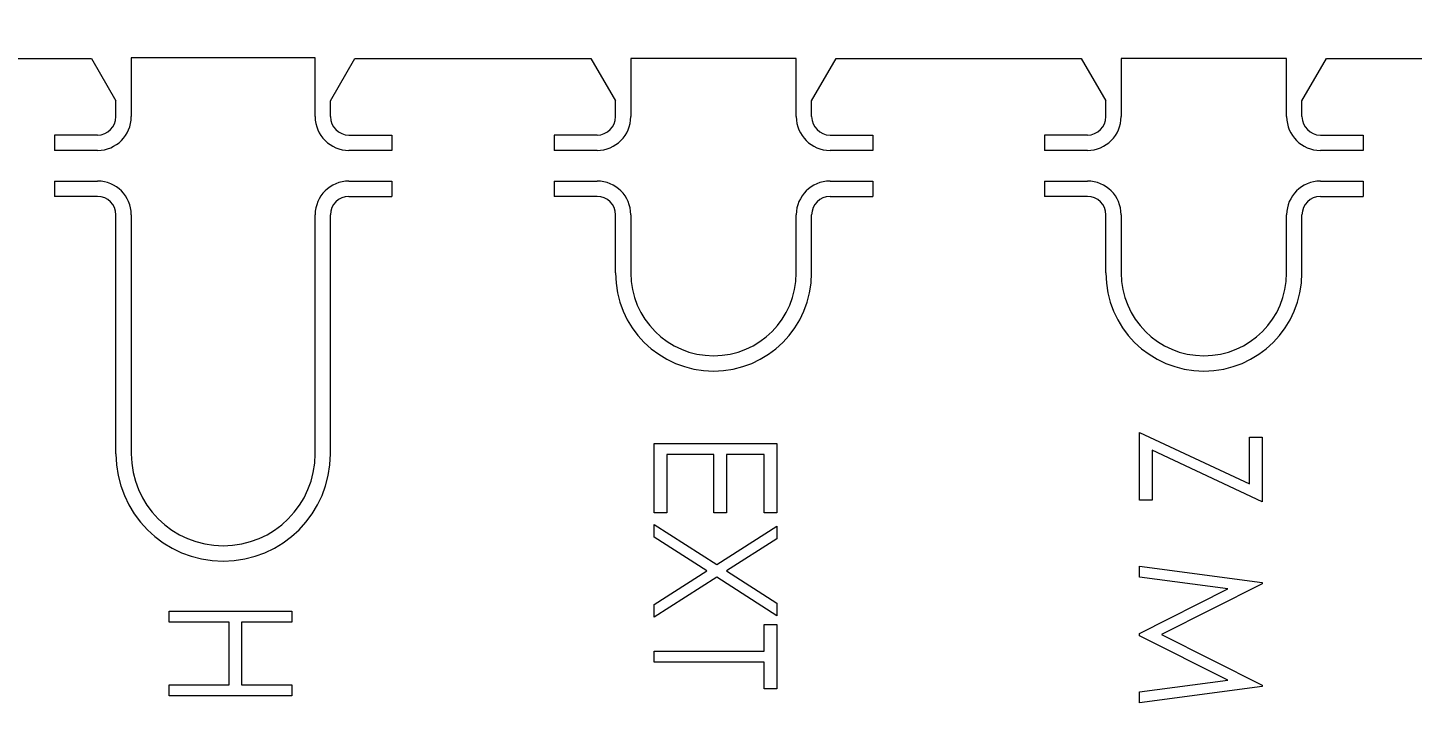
# Model space of a CAD drawing. Header units: millimetres. Extents: x 5 to 292, y 3 to 208.
# Drawn here: x 27.46 to 38.75, y 135.22 to 140.75 of the extents above; entities that cross this region are included whole.
import ezdxf

# ---------------------------------------------------------------- set-up
doc = ezdxf.new("R2010")
doc.units = ezdxf.units.MM
doc.layers.add('DIMENSIONS', color=179, linetype='Continuous')
doc.styles.add('SLDTEXTSTYLE1', font='TXT', dxfattribs={"width": 0.75})
doc.dimstyles.new('SLDDIMSTYLE1', dxfattribs={"dimtxt": 3.5, "dimasz": 3.302, "dimexe": 0, "dimexo": 0.0625, "dimgap": 0.875, "dimtad": 2, "dimlfac": 2, "dimrnd": 1e-09, "dimzin": 12, "dimdsep": 46, "dimtxsty": 'SLDTEXTSTYLE1', "dimblk1": 'CLOSED', "dimblk2": 'CLOSED', "dimsah": 1, "dimcen": 0.09, "dimadec": 0, "dimazin": 3, "dimtfac": 1, "dimtofl": 0, "dimtmove": 0, "dimatfit": 3, "dimldrblk": 'CLOSED', "dimfxl": 0, "dimfrac": 2, "dimtolj": 1, "dimtzin": 12, "dimarcsym": 0})

# ---------------------------------------------------------------- blocks, each defined once
blk = doc.blocks.new('_CLOSED')
at = {"color": 0, "linetype": 'ByBlock', "lineweight": -2}
for p, q in [((-1, 0.166667), (0, 0)), ((-1, 0.166667), (-1, -0.166667)), ((0, 0), (-1, -0.166667)), ((0, 0), (-1, 0))]:
    blk.add_line(p, q, dxfattribs=at)
blk = doc.blocks.new('_D_1')
at = {"layer": 'DIMENSIONS'}
for p, q in [((16.753, 136.699), (16.753, 148.917)), ((284.86, 133.699), (284.86, 148.917)), ((16.753, 147.917), (284.86, 147.917))]:
    blk.add_line(p, q, dxfattribs=at)
at = {"layer": 'DIMENSIONS', "xscale": 3.302, "yscale": 3.302}
for p, rotation in [((16.753, 147.917, -27.848), 179.9999999999998), ((284.86, 147.917, -27.848), 359.9999999999998)]:
    blk.add_blockref('_CLOSED', p, dxfattribs=dict(at, rotation=rotation))
at = {"layer": 'DIMENSIONS', "insert": (153.218, 152.429), "char_height": 3.5, "attachment_point": 1, "style": 'SLDTEXTSTYLE1'}
blk.add_mtext('536.22', dxfattribs=at)

msp = doc.modelspace()

# ---------------------------------------------------------------- linework, layer by layer
at = {"color": 7, "linetype": 'Continuous', "lineweight": 15}
for p, q in [((24.4529, 140.4991), (27.9779, 140.4991)), ((27.9779, 140.4991), (28.1779, 140.1527)), ((28.3029, 140.5027), (28.3029, 140.0241)), ((29.8029, 140.5027), (28.3029, 140.5027)), ((29.8029, 140.0241), (29.8029, 140.5027)), ((29.9279, 140.1527), (30.1279, 140.4991)), ((30.1279, 140.4991), (32.0529, 140.4991)), ((32.0529, 140.4991), (32.2529, 140.1527)), ((32.3779, 140.4991), (32.3779, 140.0241)), ((33.7279, 140.4991), (32.3779, 140.4991)), ((33.7279, 140.0241), (33.7279, 140.4991)), ((33.8529, 140.1527), (34.0529, 140.4991)), ((34.0529, 140.4991), (36.0529, 140.4991)), ((36.0529, 140.4991), (36.2529, 140.1527)), ((36.3779, 140.4991), (36.3779, 140.0241)), ((37.7279, 140.4991), (36.3779, 140.4991)), ((37.7279, 140.0241), (37.7279, 140.4991)), ((37.8529, 140.1527), (38.0529, 140.4991)), ((38.0529, 140.4991), (39.0529, 140.4991)), ((28.1779, 140.0241), (28.1779, 140.1527)), ((29.9279, 140.0241), (29.9279, 140.1527)), ((32.2529, 140.0241), (32.2529, 140.1527)), ((33.8529, 140.0241), (33.8529, 140.1527)), ((36.2529, 140.0241), (36.2529, 140.1527)), ((37.8529, 140.0241), (37.8529, 140.1527)), ((28.0279, 139.8741), (27.6779, 139.8741)), ((27.6779, 139.8741), (27.6779, 139.7491)), ((30.0779, 139.8741), (30.4279, 139.8741)), ((30.4279, 139.8741), (30.4279, 139.7491)), ((32.1029, 139.8741), (31.7529, 139.8741)), ((31.7529, 139.8741), (31.7529, 139.7491)), ((34.0029, 139.8741), (34.3529, 139.8741)), ((34.3529, 139.8741), (34.3529, 139.7491)), ((36.1029, 139.8741), (35.7529, 139.8741)), ((35.7529, 139.8741), (35.7529, 139.7491)), ((38.0029, 139.8741), (38.3529, 139.8741)), ((38.3529, 139.8741), (38.3529, 139.7491)), ((28.0279, 139.7491), (27.6779, 139.7491)), ((30.4279, 139.7491), (30.0779, 139.7491)), ((32.1029, 139.7491), (31.7529, 139.7491)), ((34.3529, 139.7491), (34.0029, 139.7491)), ((36.1029, 139.7491), (35.7529, 139.7491)), ((38.3529, 139.7491), (38.0029, 139.7491)), ((27.6779, 139.4991), (27.6779, 139.3741)), ((27.6779, 139.4991), (28.0279, 139.4991)), ((30.0779, 139.4991), (30.4279, 139.4991)), ((30.4279, 139.4991), (30.4279, 139.3741)), ((31.7529, 139.4991), (31.7529, 139.3741)), ((31.7529, 139.4991), (32.1029, 139.4991)), ((34.0029, 139.4991), (34.3529, 139.4991)), ((34.3529, 139.4991), (34.3529, 139.3741)), ((35.7529, 139.4991), (36.1029, 139.4991)), ((35.7529, 139.4991), (35.7529, 139.3741)), ((38.0029, 139.4991), (38.3529, 139.4991)), ((38.3529, 139.4991), (38.3529, 139.3741)), ((28.0279, 139.3741), (27.6779, 139.3741)), ((30.0779, 139.3741), (30.4279, 139.3741)), ((32.1029, 139.3741), (31.7529, 139.3741)), ((34.0029, 139.3741), (34.3529, 139.3741)), ((36.1029, 139.3741), (35.7529, 139.3741)), ((38.0029, 139.3741), (38.3529, 139.3741)), ((28.1779, 137.2741), (28.1779, 139.2241)), ((28.3029, 139.2241), (28.3029, 137.2741)), ((29.8029, 137.2741), (29.8029, 139.2241)), ((29.9279, 137.2741), (29.9279, 139.2241)), ((32.2529, 138.7491), (32.2529, 139.2241)), ((32.3779, 139.2241), (32.3779, 138.7491)), ((33.7279, 138.7491), (33.7279, 139.2241)), ((33.8529, 138.7491), (33.8529, 139.2241)), ((36.2529, 138.7491), (36.2529, 139.2241)), ((36.3779, 139.2241), (36.3779, 138.7491)), ((37.7279, 138.7491), (37.7279, 139.2241)), ((37.8529, 138.7491), (37.8529, 139.2241)), ((32.5685, 136.7937), (32.5685, 137.3578)), ((32.5685, 137.3578), (33.5685, 137.3578)), ((33.5685, 137.3578), (33.5685, 136.7937)), ((36.5278, 137.4476), (37.4252, 137.0281)), ((36.5278, 136.8963), (36.5278, 137.4476)), ((37.4252, 137.4091), (37.5278, 137.4091)), ((37.4252, 137.0281), (37.4252, 137.4091)), ((37.5278, 137.4091), (37.5278, 136.8835)), ((32.6711, 137.2681), (32.6711, 136.7937)), ((33.0557, 137.2681), (32.6711, 137.2681)), ((33.0557, 136.7937), (33.0557, 137.2681)), ((33.1583, 137.2681), (33.1583, 136.7937)), ((33.4659, 137.2681), (33.1583, 137.2681)), ((33.4659, 136.7937), (33.4659, 137.2681)), ((36.6304, 137.3029), (36.6304, 136.8963)), ((37.5278, 136.8835), (36.6304, 137.3029)), ((36.6304, 136.8963), (36.5278, 136.8963)), ((32.6711, 136.7937), (32.5685, 136.7937)), ((33.1583, 136.7937), (33.0557, 136.7937)), ((33.5685, 136.7937), (33.4659, 136.7937)), ((32.5685, 136.6976), (33.0785, 136.3711)), ((32.5685, 136.594), (32.5685, 136.6976)), ((33.0785, 136.3711), (33.5685, 136.6848)), ((33.5685, 136.6848), (33.5685, 136.5812)), ((32.9976, 136.3194), (32.5685, 136.594)), ((33.5685, 136.5812), (33.1595, 136.3194)), ((36.5278, 136.3578), (37.5278, 136.2258)), ((36.5278, 136.2675), (36.5278, 136.3578)), ((32.5685, 136.0447), (32.9976, 136.3194)), ((33.0785, 136.2675), (32.5685, 135.9412)), ((33.5685, 135.954), (33.0785, 136.2675)), ((33.1595, 136.3194), (33.5685, 136.0575)), ((37.2489, 136.1719), (36.5278, 136.2675)), ((37.5278, 136.2258), (37.5278, 136.213)), ((36.5278, 135.8096), (37.2489, 136.1719)), ((37.5278, 136.213), (36.7073, 135.8001)), ((32.5685, 135.9412), (32.5685, 136.0447)), ((33.5685, 136.0575), (33.5685, 135.954)), ((28.6133, 135.9017), (28.6133, 135.9914)), ((28.6133, 135.9914), (29.6133, 135.9914)), ((29.1005, 135.9017), (28.6133, 135.9017)), ((29.1005, 135.3889), (29.1005, 135.9017)), ((29.2031, 135.9017), (29.2031, 135.3889)), ((29.6133, 135.9017), (29.2031, 135.9017)), ((29.6133, 135.9914), (29.6133, 135.9017)), ((33.4659, 135.8835), (33.5685, 135.8835)), ((33.4659, 135.6655), (33.4659, 135.8835)), ((33.5685, 135.8835), (33.5685, 135.3578)), ((36.5278, 135.7893), (36.5278, 135.8096)), ((37.2473, 135.4283), (36.5278, 135.7893)), ((36.7073, 135.8001), (37.5278, 135.3883)), ((32.5685, 135.6655), (33.4659, 135.6655)), ((32.5685, 135.5758), (32.5685, 135.6655)), ((33.4659, 135.5758), (32.5685, 135.5758)), ((33.4659, 135.3578), (33.4659, 135.5758)), ((36.5278, 135.3326), (37.2473, 135.4283)), ((28.6133, 135.3889), (29.1005, 135.3889)), ((28.6133, 135.2991), (28.6133, 135.3889)), ((29.2031, 135.3889), (29.6133, 135.3889)), ((29.6133, 135.3889), (29.6133, 135.2991)), ((33.5685, 135.3578), (33.4659, 135.3578)), ((37.5278, 135.3753), (36.5278, 135.2424)), ((36.5278, 135.2424), (36.5278, 135.3326)), ((37.5278, 135.3883), (37.5278, 135.3753)), ((29.6133, 135.2991), (28.6133, 135.2991))]:
    msp.add_line(p, q, dxfattribs=at)
for centre, radius, start, end in [((28.0279, 140.0241), 0.15, 270, 360), ((28.0279, 140.0241), 0.275, 270, 360), ((30.0779, 140.0241), 0.275, 180, 270), ((30.0779, 140.0241), 0.15, 180, 270), ((32.1029, 140.0241), 0.15, 270, 0), ((32.1029, 140.0241), 0.275, 270, 0), ((34.0029, 140.0241), 0.275, 180, 270), ((34.0029, 140.0241), 0.15, 180, 270), ((36.1029, 140.0241), 0.15, 270, 360), ((36.1029, 140.0241), 0.275, 270, 360), ((38.0029, 140.0241), 0.275, 180, 270), ((38.0029, 140.0241), 0.15, 180, 270), ((28.0279, 139.2241), 0.275, 0, 90), ((30.0779, 139.2241), 0.275, 90, 180), ((32.1029, 139.2241), 0.275, 0, 90), ((34.0029, 139.2241), 0.275, 90, 180), ((36.1029, 139.2241), 0.275, 0, 90), ((38.0029, 139.2241), 0.275, 90, 180), ((28.0279, 139.2241), 0.15, 0, 90), ((30.0779, 139.2241), 0.15, 90, 180), ((32.1029, 139.2241), 0.15, 0, 90), ((34.0029, 139.2241), 0.15, 90, 180), ((36.1029, 139.2241), 0.15, 0, 90), ((38.0029, 139.2241), 0.15, 90, 180), ((33.0529, 138.7491), 0.8, 180, 360), ((33.0529, 138.7491), 0.675, 180, 360), ((37.0529, 138.7491), 0.8, 180, 0), ((37.0529, 138.7491), 0.675, 180, 0), ((29.0529, 137.2741), 0.875, 180, 0), ((29.0529, 137.2741), 0.75, 180, 0)]:
    msp.add_arc(centre, radius, start, end, dxfattribs=at)

# ---------------------------------------------------------------- dimensions: what is measured, and where the dimension line sits
at = {"layer": 'DIMENSIONS'}
dim = msp.add_linear_dim(base=(284.8605, 147.9168), p1=(16.7529, 135.6991), p2=(284.8605, 132.6991), dimstyle='SLDDIMSTYLE1', dxfattribs=at)
dim.commit()
dim.dimension.update_dxf_attribs({"geometry": '_D_1', "text_midpoint": (160.3296, 147.9168), "dimtype": 160})

doc.saveas('drawing.dxf')
